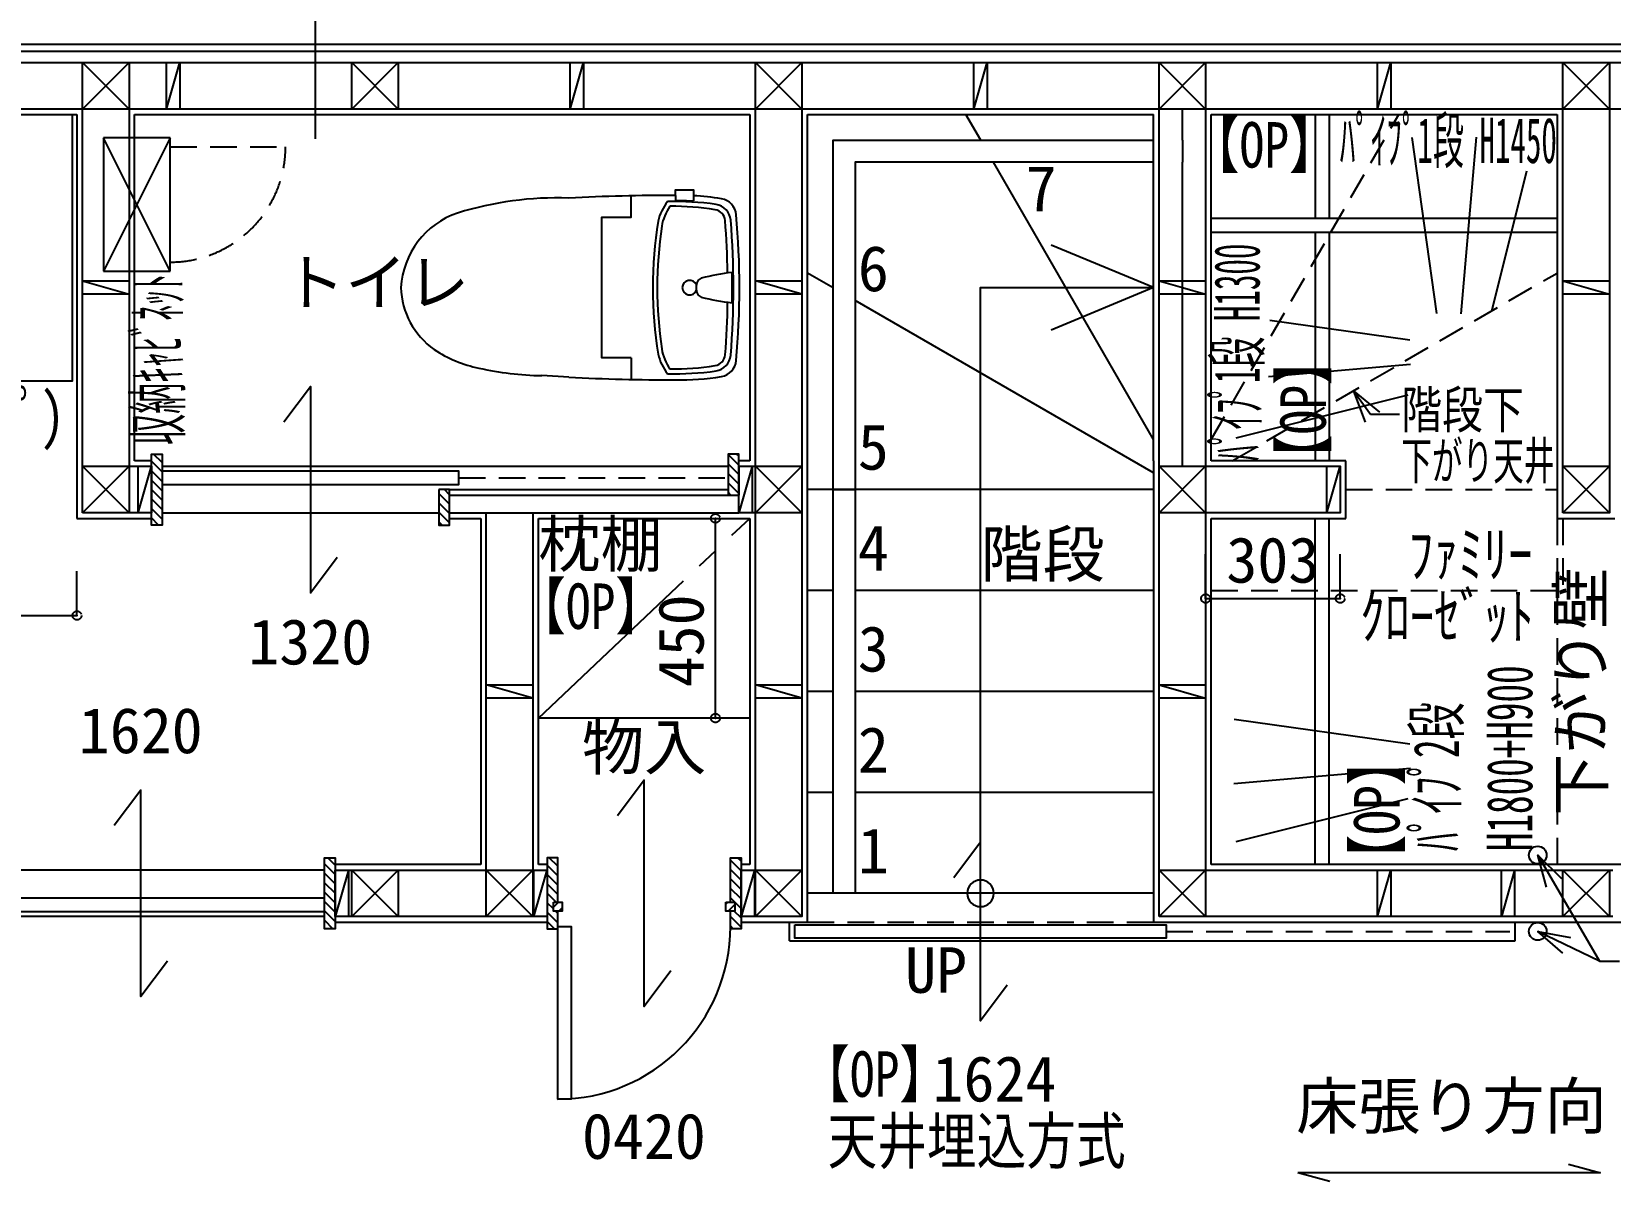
# Model space of a CAD drawing. Units: millimetres at full size, sheet at 1:50. Extents: x -9500 to 10017, y -6925 to 6925.
# Drawn here: x -3084 to 475, y 1026 to 3617 of the extents above; entities that cross this region are included whole.
import ezdxf
from ezdxf.enums import TextEntityAlignment as Align

# ---------------------------------------------------------------- set-up
doc = ezdxf.new("R2010")
doc.units = ezdxf.units.MM
doc.header["$LTSCALE"] = 50
doc.header["$PDMODE"] = 32
doc.header["$PDSIZE"] = 20
doc.linetypes.add('CHAIN2', pattern=[12, 9, -1, 1, -1])
doc.linetypes.add('DASHED1', pattern=[1.8, 1.2, -0.6])
for name, color, linetype in [('0-0_データ 001', 4, 'Continuous'), ('0-9_部屋', 7, 'Continuous'), ('0-A_柱', 5, 'Continuous'), ('0-B_壁', 3, 'Continuous'), ('1-4_建具(木製戸)', 5, 'Continuous'), ('1-7_階段･踊場', 4, 'Continuous'), ('1-D_ハンガーパイプ', 4, 'Continuous'), ('3-C_外壁仕上', 3, 'Continuous'), ('3-D_内壁仕上', 3, 'Continuous'), ('7-A_カタログ部品(衛生設備)', 4, 'Continuous'), ('9-D_ﾚｲﾔ-157', 4, 'Continuous'), ('C-5_ﾚｲﾔ-197', 134, 'DASHED1')]:
    doc.layers.add(name, color=color, linetype=linetype)
doc.styles.add('ＭＳ ゴシック', font='')
doc.styles.get('ＭＳ ゴシック').set_extended_font_data('MS Gothic')

msp = doc.modelspace()

# ---------------------------------------------------------------- linework, layer by layer
at = {"layer": '0-0_データ 001', "color": 5, "linetype": 'DASHED1'}
msp.add_line((-2771.67, 3357.47), (-2511.67, 3357.47), dxfattribs=at)
at = {"layer": '0-0_データ 001', "color": 7}
for p, q in [((311.05, 1761.11), (450.24, 1521.99)), ((450.24, 1521.99), (311.05, 1589.25)), ((450.24, 1521.99), (495.24, 1521.99))]:
    msp.add_line(p, q, dxfattribs=at)
for points in [[(330.72, 1688.73), (311.05, 1761.11), (364.27, 1708.26)], [(367.83, 1540.25), (311.05, 1589.25), (384.72, 1575.21)]]:
    msp.add_lwpolyline(points, dxfattribs=at)
at = {"layer": '0-0_データ 001'}
for centre in [(311.05, 1761.11), (311.05, 1589.25)]:
    msp.add_circle(centre, 20, dxfattribs=at)
at = {"layer": '0-0_データ 001', "color": 5, "linetype": 'DASHED1'}
msp.add_arc((-2771.67, 3357.47), 260, 270, 360, dxfattribs=at)
at = {"layer": '0-A_柱'}
for p, q in [((-2864.17, 3442.5), (-2969.17, 3547.5)), ((-2969.17, 3442.5), (-2864.17, 3547.5)), ((-2257.5, 3442.5), (-2362.5, 3547.5)), ((-2362.5, 3442.5), (-2257.5, 3547.5)), ((-1347.5, 3442.5), (-1452.5, 3547.5)), ((-1452.5, 3442.5), (-1347.5, 3547.5)), ((-437.5, 3442.5), (-542.5, 3547.5)), ((-542.5, 3442.5), (-437.5, 3547.5)), ((472.5, 3442.5), (367.5, 3547.5)), ((367.5, 3442.5), (472.5, 3547.5)), ((-2864.17, 2532.5), (-2969.17, 2637.5)), ((-2969.17, 2532.5), (-2864.17, 2637.5)), ((-2844, 2532.5), (-2814, 2637.5)), ((-1460, 2637.5), (-1490, 2532.5)), ((-1347.5, 2532.5), (-1452.5, 2637.5)), ((-1452.5, 2532.5), (-1347.5, 2637.5)), ((-437.5, 2532.5), (-542.5, 2637.5)), ((-542.5, 2532.5), (-437.5, 2637.5)), ((472.5, 2532.5), (367.5, 2637.5)), ((367.5, 2532.5), (472.5, 2637.5)), ((-2370, 1727.5), (-2400, 1622.5)), ((-2257.5, 1622.5), (-2362.5, 1727.5)), ((-2362.5, 1622.5), (-2257.5, 1727.5)), ((-1954.17, 1622.5), (-2059.17, 1727.5)), ((-2059.17, 1622.5), (-1954.17, 1727.5)), ((-1951.83, 1622.5), (-1921.83, 1727.5)), ((-1454.83, 1727.5), (-1484.83, 1622.5)), ((-1347.5, 1622.5), (-1452.5, 1727.5)), ((-1452.5, 1622.5), (-1347.5, 1727.5)), ((-437.5, 1622.5), (-542.5, 1727.5)), ((-542.5, 1622.5), (-437.5, 1727.5)), ((259, 1727.5), (229, 1622.5)), ((472.5, 1622.5), (367.5, 1727.5)), ((367.5, 1622.5), (472.5, 1727.5))]:
    msp.add_line(p, q, dxfattribs=at)
at = {"layer": '0-A_柱', "color": 3}
for points in [[(-2969.17, 3442.5), (-2969.17, 3547.5), (-2864.17, 3547.5), (-2864.17, 3442.5)], [(-2362.5, 3442.5), (-2362.5, 3547.5), (-2257.5, 3547.5), (-2257.5, 3442.5)], [(-1452.5, 3442.5), (-1452.5, 3547.5), (-1347.5, 3547.5), (-1347.5, 3442.5)], [(-542.5, 3442.5), (-542.5, 3547.5), (-437.5, 3547.5), (-437.5, 3442.5)], [(367.5, 3442.5), (367.5, 3547.5), (472.5, 3547.5), (472.5, 3442.5)], [(-2969.17, 2532.5), (-2969.17, 2637.5), (-2864.17, 2637.5), (-2864.17, 2532.5)], [(-2844, 2532.5), (-2844, 2637.5), (-2814, 2637.5), (-2814, 2532.5)], [(-1460, 2637.5), (-1460, 2532.5), (-1490, 2532.5), (-1490, 2637.5)], [(-1452.5, 2532.5), (-1452.5, 2637.5), (-1347.5, 2637.5), (-1347.5, 2532.5)], [(-542.5, 2532.5), (-542.5, 2637.5), (-437.5, 2637.5), (-437.5, 2532.5)], [(367.5, 2532.5), (367.5, 2637.5), (472.5, 2637.5), (472.5, 2532.5)], [(-2370, 1727.5), (-2370, 1622.5), (-2400, 1622.5), (-2400, 1727.5)], [(-2362.5, 1622.5), (-2362.5, 1727.5), (-2257.5, 1727.5), (-2257.5, 1622.5)], [(-2059.17, 1622.5), (-2059.17, 1727.5), (-1954.17, 1727.5), (-1954.17, 1622.5)], [(-1951.83, 1622.5), (-1951.83, 1727.5), (-1921.83, 1727.5), (-1921.83, 1622.5)], [(-1454.83, 1727.5), (-1454.83, 1622.5), (-1484.83, 1622.5), (-1484.83, 1727.5)], [(-1452.5, 1622.5), (-1452.5, 1727.5), (-1347.5, 1727.5), (-1347.5, 1622.5)], [(-542.5, 1622.5), (-542.5, 1727.5), (-437.5, 1727.5), (-437.5, 1622.5)], [(259, 1727.5), (259, 1622.5), (229, 1622.5), (229, 1727.5)], [(367.5, 1622.5), (367.5, 1727.5), (472.5, 1727.5), (472.5, 1622.5)]]:
    msp.add_lwpolyline(points, close=True, dxfattribs=at)
at = {"layer": '0-B_壁'}
for p, q in [((-3167.5, 3547.5), (-2969.17, 3547.5)), ((-2864.17, 3547.5), (-2362.5, 3547.5)), ((-2257.5, 3547.5), (-1452.5, 3547.5)), ((-1347.5, 3547.5), (-542.5, 3547.5)), ((-437.5, 3547.5), (367.5, 3547.5)), ((472.5, 3547.5), (615, 3547.5)), ((-2969.17, 3442.5), (-3167.5, 3442.5)), ((-2969.17, 2637.5), (-2969.17, 3442.5)), ((-2864.17, 3442.5), (-2864.17, 2637.5)), ((-2362.5, 3442.5), (-2864.17, 3442.5)), ((-1452.5, 3442.5), (-2257.5, 3442.5)), ((-1452.5, 2637.5), (-1452.5, 3442.5)), ((-542.5, 3442.5), (-1347.5, 3442.5)), ((-1347.5, 3442.5), (-1347.5, 2637.5)), ((-542.5, 2637.5), (-542.5, 3442.5)), ((367.5, 3442.5), (-437.5, 3442.5)), ((367.5, 2637.5), (367.5, 3442.5)), ((472.5, 3442.5), (472.5, 2637.5)), ((615, 3442.5), (472.5, 3442.5)), ((-2864.17, 2637.5), (-2844, 2637.5)), ((-2814, 2532.5), (-2814, 2637.5)), ((-1490, 2637.5), (-1490, 2572.5)), ((-1460, 2637.5), (-1452.5, 2637.5)), ((-437.5, 2637.5), (-134.17, 2637.5)), ((-2142, 2572.5), (-1490, 2572.5)), ((-2844, 2532.5), (-2864.17, 2532.5)), ((-2142, 2532.5), (-1490, 2532.5)), ((-2059.17, 1727.5), (-2059.17, 2532.49)), ((-1954.17, 2532.49), (-1954.17, 1727.5)), ((-1452.5, 2532.5), (-1460, 2532.5)), ((-1347.5, 2532.5), (-1347.5, 1727.5)), ((-542.5, 1727.5), (-542.5, 2532.5)), ((-134.17, 2532.5), (-437.5, 2532.5)), ((-437.5, 2532.5), (-437.5, 1727.5)), ((-2400, 1727.5), (-2400, 1622.5)), ((-2370, 1727.5), (-2362.5, 1727.5)), ((-2257.5, 1727.5), (-2059.17, 1727.5)), ((-1954.17, 1727.5), (-1951.83, 1727.5)), ((-1921.83, 1727.5), (-1921.83, 1622.5)), ((-1484.83, 1727.5), (-1484.83, 1622.5)), ((-437.5, 1727.5), (229, 1727.5)), ((259, 1727.5), (367.5, 1727.5)), ((472.5, 1727.5), (480, 1727.5)), ((-2362.5, 1622.5), (-2370, 1622.5)), ((-2059.17, 1622.5), (-2257.5, 1622.5)), ((-1951.83, 1622.5), (-1954.17, 1622.5)), ((-1452.5, 1622.5), (-1454.83, 1622.5)), ((229, 1622.5), (-437.5, 1622.5)), ((367.5, 1622.5), (259, 1622.5)), ((480, 1622.5), (472.5, 1622.5))]:
    msp.add_line(p, q, dxfattribs=at)
at = {"layer": '0-B_壁', "color": 5}
for p, q in [((-2780, 3442.5), (-2750, 3547.5)), ((-1870, 3442.5), (-1840, 3547.5)), ((-960, 3442.5), (-930, 3547.5)), ((-50, 3442.5), (-20, 3547.5)), ((-2969.17, 3055), (-2864.17, 3025)), ((-1347.5, 3025), (-1452.5, 3055)), ((367.5, 3055), (472.5, 3025)), ((-164.17, 2532.5), (-134.17, 2637.5)), ((-1954.17, 2115), (-2059.17, 2145)), ((-1347.5, 2115), (-1452.5, 2145)), ((-542.5, 2145), (-437.5, 2115)), ((-50, 1622.5), (-20, 1727.5))]:
    msp.add_line(p, q, dxfattribs=at)
at = {"layer": '0-B_壁', "color": 4, "linetype": 'DASHED1'}
msp.add_line((355, 2520), (355, 1740), dxfattribs=at)
at = {"layer": '0-B_壁'}
for points in [[(-2780, 3442.5), (-2780, 3547.5), (-2750, 3547.5), (-2750, 3442.5)], [(-1870, 3442.5), (-1870, 3547.5), (-1840, 3547.5), (-1840, 3442.5)], [(-960, 3442.5), (-960, 3547.5), (-930, 3547.5), (-930, 3442.5)], [(-50, 3442.5), (-50, 3547.5), (-20, 3547.5), (-20, 3442.5)], [(-2969.17, 3055), (-2864.17, 3055), (-2864.17, 3025), (-2969.17, 3025)], [(-1347.5, 3025), (-1452.5, 3025), (-1452.5, 3055), (-1347.5, 3055)], [(367.5, 3055), (472.5, 3055), (472.5, 3025), (367.5, 3025)], [(-164.17, 2532.5), (-164.17, 2637.5), (-134.17, 2637.5), (-134.17, 2532.5)], [(-1954.17, 2115), (-2059.17, 2115), (-2059.17, 2145), (-1954.17, 2145)], [(-1347.5, 2115), (-1452.5, 2115), (-1452.5, 2145), (-1347.5, 2145)], [(-542.5, 2145), (-437.5, 2145), (-437.5, 2115), (-542.5, 2115)], [(-50, 1622.5), (-50, 1727.5), (-20, 1727.5), (-20, 1622.5)]]:
    msp.add_lwpolyline(points, close=True, dxfattribs=at)
for points in [[(-542.5, 3055), (-490, 3055), (-437.5, 3055)], [(-437.5, 3025), (-490, 3025), (-542.5, 3025), (-542.5, 3055)], [(-1454.83, 1727.5), (-1452.5, 1727.5), (-1452.5, 2532.5)]]:
    msp.add_lwpolyline(points, dxfattribs=at)
at = {"layer": '0-B_壁', "color": 5}
msp.add_lwpolyline([(-542.5, 3055), (-490, 3040), (-437.5, 3025)], dxfattribs=at)
at = {"layer": '1-4_建具(木製戸)'}
for p, q in [((-2790, 2624.64), (-2814, 2648.64)), ((-2790, 2645.85), (-2809.15, 2665)), ((-1490, 2639.86), (-1514, 2663.86)), ((-1490, 2618.65), (-1514, 2642.65)), ((-1490, 2661.07), (-1493.93, 2665)), ((-2790, 2603.43), (-2814, 2627.43)), ((-2790, 2582.21), (-2814, 2606.21)), ((-1490, 2597.43), (-1514, 2621.43)), ((-1490, 2576.22), (-1514, 2600.22)), ((-2790, 2561), (-2814, 2585)), ((-2790, 2539.79), (-2814, 2563.79)), ((-2142, 2552.18), (-2166, 2576.18)), ((-2142, 2573.4), (-2153.6, 2585)), ((-1507.49, 2572.5), (-1514, 2579.01)), ((-2790, 2518.57), (-2814, 2542.57)), ((-2142, 2530.97), (-2166, 2554.97)), ((-2142, 2509.76), (-2166, 2533.76)), ((-2797.64, 2505), (-2814, 2521.36)), ((-2158.46, 2505), (-2166, 2512.54)), ((-2416.36, 1755), (-2400, 1738.64)), ((-1897.83, 1735.85), (-1916.98, 1755)), ((-1484.83, 1725.9), (-1508.83, 1749.9)), ((-1484.83, 1747.12), (-1492.72, 1755)), ((-2424, 1741.43), (-2400, 1717.43)), ((-2424, 1720.21), (-2400, 1696.21)), ((-1897.83, 1714.64), (-1921.83, 1738.64)), ((-1897.83, 1693.43), (-1921.83, 1717.43)), ((-1484.83, 1704.69), (-1508.83, 1728.69)), ((-2424, 1699), (-2400, 1675)), ((-2424, 1677.79), (-2400, 1653.79)), ((-1897.83, 1672.21), (-1921.83, 1696.21)), ((-1901.83, 1655), (-1921.83, 1675)), ((-1484.83, 1683.48), (-1508.83, 1707.48)), ((-1484.83, 1662.26), (-1508.83, 1686.26)), ((-2424, 1656.57), (-2400, 1632.57)), ((-1907.83, 1639.79), (-1921.83, 1653.79)), ((-1896.62, 1655), (-1907.83, 1643.79)), ((-1887.83, 1642.57), (-1895.41, 1635)), ((-1514.78, 1655), (-1518.83, 1650.95)), ((-1498.83, 1649.74), (-1513.57, 1635)), ((-1484.83, 1641.05), (-1508.83, 1665.05)), ((-2424, 1635.36), (-2400, 1611.36)), ((-2424, 1614.15), (-2404.85, 1595)), ((-1897.83, 1608.57), (-1921.83, 1632.57)), ((-1905.47, 1595), (-1921.83, 1611.36)), ((-1897.83, 1629.79), (-1903.05, 1635)), ((-1484.83, 1598.62), (-1508.83, 1622.62)), ((-1484.83, 1619.84), (-1500, 1635)), ((-1502.42, 1595), (-1508.83, 1601.41))]:
    msp.add_line(p, q, dxfattribs=at)
at = {"layer": '1-4_建具(木製戸)', "color": 7}
for p, q in [((-2790, 2637.5), (-1514, 2637.5)), ((-2790, 2532.5), (-2166, 2532.5)), ((-2424, 1727.5), (-3206.17, 1727.5)), ((-2424, 1622.5), (-4020, 1622.5)), ((-1375.5, 1567.99), (-1375.5, 1609.99)), ((260.5, 1567.99), (260.5, 1609.99)), ((-1375.5, 1567.99), (260.5, 1567.99))]:
    msp.add_line(p, q, dxfattribs=at)
at = {"layer": '1-4_建具(木製戸)', "color": 7, "linetype": 'DASHED1'}
for p, q in [((-2121, 2611.25), (-1514, 2611.25)), ((-526.5, 1588.99), (248.5, 1588.99))]:
    msp.add_line(p, q, dxfattribs=at)
at = {"layer": '1-4_建具(木製戸)', "color": 3}
for p, q in [((-1897.83, 1600), (-1897.83, 1635)), ((-1508.83, 1600), (-1508.83, 1635))]:
    msp.add_line(p, q, dxfattribs=at)
at = {"layer": '1-4_建具(木製戸)', "color": 7}
for points in [[(-2515.5, 2737.5), (-2455.5, 2817.5), (-2455.5, 2352.5), (-2395.5, 2432.5)], [(-1643.33, 1500), (-1703.33, 1420), (-1703.33, 1930), (-1763.33, 1850)], [(-2777.59, 1522.5), (-2837.59, 1442.5), (-2837.59, 1907.5), (-2897.59, 1827.5)], [(-885, 1467.99), (-945, 1387.99), (-945, 1789.99), (-1005, 1709.99)]]:
    msp.add_lwpolyline(points, dxfattribs=at)
at = {"layer": '1-4_建具(木製戸)', "color": 3}
for points in [[(-2790, 2637.5), (-2790, 2532.5), (-2790, 2505), (-2814, 2505), (-2814, 2637.5), (-2814, 2665), (-2790, 2665)], [(-1514, 2637.5), (-1514, 2572.5), (-1490, 2572.5), (-1490, 2637.5), (-1490, 2665), (-1514, 2665)], [(-2166, 2585), (-2166, 2505), (-2142, 2505), (-2142, 2585)], [(-2424, 1622.5), (-2424, 1727.5), (-2424, 1755), (-2400, 1755), (-2400, 1622.5), (-2400, 1595), (-2424, 1595)], [(-1907.83, 1655), (-1887.83, 1655), (-1887.83, 1635), (-1907.83, 1635)], [(-1518.83, 1655), (-1498.83, 1655), (-1498.83, 1635), (-1518.83, 1635)]]:
    msp.add_lwpolyline(points, close=True, dxfattribs=at)
at = {"layer": '1-4_建具(木製戸)', "color": 7}
for points in [[(-2790, 2596.25), (-2121, 2596.25), (-2121, 2626.25), (-2790, 2626.25)], [(-2424, 1663.75), (-3251.17, 1663.75), (-3251.17, 1633.75), (-2424, 1633.75)], [(-1363.5, 1603.99), (-526.5, 1603.99), (-526.5, 1573.99), (-1363.5, 1573.99)], [(-1897.83, 1600), (-1867.83, 1600), (-1867.83, 1211), (-1897.83, 1211)]]:
    msp.add_lwpolyline(points, close=True, dxfattribs=at)
at = {"layer": '1-4_建具(木製戸)', "color": 3}
for points in [[(-1897.83, 1655), (-1897.83, 1750), (-1897.83, 1755), (-1921.83, 1755), (-1921.83, 1600), (-1921.83, 1595), (-1897.83, 1595), (-1897.83, 1600)], [(-1508.83, 1655), (-1508.83, 1750), (-1508.83, 1755), (-1484.83, 1755), (-1484.83, 1600), (-1484.83, 1595), (-1508.83, 1595), (-1508.83, 1600)]]:
    msp.add_lwpolyline(points, dxfattribs=at)
at = {"layer": '1-4_建具(木製戸)', "color": 4}
msp.add_arc((-1897.83, 1600), 389, 270, 0, dxfattribs=at)
at = {"layer": '1-7_階段･踊場'}
for p, q in [((-944.66, 3372.5), (-977.86, 3430)), ((-490, 3372.5), (-490, 3430)), ((-490, 3372.5), (-490, 3322.5)), ((-555, 2697.58), (-915.8, 3322.5)), ((-490, 2650), (-490, 3322.5)), ((-1277.5, 3039.66), (-1335, 3072.86)), ((-555, 3040), (-785.97, 2944.33)), ((-555, 2622.53), (-1227.5, 3010.8)), ((-1277.5, 2585), (-1335, 2585)), ((-555, 2585), (-1227.5, 2585)), ((-945, 1675), (-945, 2585)), ((-1277.5, 2357.5), (-1335, 2357.5)), ((-555, 2357.5), (-1227.5, 2357.5)), ((-1277.5, 2130), (-1335, 2130)), ((-555, 2130), (-1227.5, 2130)), ((-1277.5, 1902.5), (-1335, 1902.5)), ((-555, 1902.5), (-1227.5, 1902.5)), ((-1277.5, 1675), (-1335, 1675)), ((-555, 1675), (-1227.5, 1675))]:
    msp.add_line(p, q, dxfattribs=at)
at = {"layer": '1-7_階段･踊場', "color": 5, "linetype": 'DASHED1'}
for p, q in [((-425, 2697.58), (-2.14, 3430)), ((-377.42, 2650), (355, 3072.86)), ((-121.67, 2585), (355, 2585)), ((367.5, 2520), (367.5, 2357.5))]:
    msp.add_line(p, q, dxfattribs=at)
at = {"layer": '1-7_階段･踊場'}
for points in [[(-1227.5, 2585), (-1277.5, 2585), (-1277.5, 3372.5), (-555, 3372.5)], [(-555, 3322.5), (-1227.5, 3322.5), (-1227.5, 2585)], [(-945, 2585), (-945, 3040), (-555, 3040), (-785.97, 3135.67)]]:
    msp.add_lwpolyline(points, dxfattribs=at)
msp.add_lwpolyline([(-1227.5, 1675), (-1277.5, 1675), (-1277.5, 2585), (-1227.5, 2585)], close=True, dxfattribs=at)
at = {"layer": '1-7_階段･踊場', "color": 5, "linetype": 'DASHED1'}
msp.add_lwpolyline([(-425, 2357.5), (297.5, 2357.5), (367.5, 2357.5)], dxfattribs=at)
at = {"layer": '1-7_階段･踊場'}
for start, end in [(0, 180), (180, 0)]:
    msp.add_arc((-945, 1675), 30, start, end, dxfattribs=at)
at = {"layer": '1-D_ハンガーパイプ'}
for p, q in [((-191, 3430), (-191, 3196)), ((-159, 3430), (-159, 3196)), ((27.17, 3378.05), (82.83, 2981.95)), ((172.43, 3379.24), (137.57, 2980.76)), ((285.52, 3302.41), (206.62, 2985.94)), ((355, 3196), (-425, 3196)), ((355, 3164), (-425, 3164)), ((-191, 3164), (-191, 2650)), ((-159, 3164), (-159, 2650)), ((-292.75, 2966.55), (23.05, 2922.17)), ((-295.62, 2839.45), (24.24, 2867.43)), ((-369.06, 2701.62), (19.06, 2798.38)), ((-191, 1740), (-191, 2520)), ((-159, 1740), (-159, 2520)), ((-373.05, 2067.83), (23.05, 2012.17)), ((-374.24, 1922.57), (24.24, 1957.43)), ((-369.06, 1791.62), (19.06, 1888.38))]:
    msp.add_line(p, q, dxfattribs=at)
at = {"layer": '3-C_外壁仕上'}
msp.add_line((645, 3588), (-3310, 3588), dxfattribs=at)
at = {"layer": '3-C_外壁仕上', "color": 7}
msp.add_line((645, 3572), (-3310, 3572), dxfattribs=at)
at = {"layer": '3-D_内壁仕上'}
for p, q in [((-3320, 3430), (-2981.67, 3430)), ((-2981.67, 3430), (-2981.67, 2520)), ((-2851.67, 3430), (-1465, 3430)), ((-2851.67, 2650), (-2851.67, 3430)), ((-1465, 3430), (-1465, 2650)), ((-1335, 3430), (-555, 3430)), ((-1335, 1610), (-1335, 3430)), ((-555, 2650), (-555, 3430)), ((-490, 3430), (-490, 3442.5)), ((-437.5, 3442.5), (-437.5, 2637.5)), ((-425, 2650), (-425, 3430)), ((-425, 3430), (355, 3430)), ((355, 3430), (355, 2520)), ((-2814, 2650), (-2851.67, 2650)), ((-1465, 2650), (-1490, 2650)), ((-490, 2637.5), (-490, 2650)), ((-121.67, 2650), (-425, 2650)), ((-134.17, 2637.5), (-134.17, 2532.5)), ((-121.67, 2520), (-121.67, 2650)), ((-2142, 2585), (-1514, 2585)), ((-2981.67, 2520), (-2814, 2520)), ((-2142, 2520), (-2071.67, 2520)), ((-2071.67, 2520), (-2071.67, 1740)), ((-1941.67, 2520), (-1465, 2520)), ((-1941.67, 1740), (-1941.67, 2520)), ((-1465, 2520), (-1465, 1740)), ((-425, 2520), (-121.67, 2520)), ((-425, 1740), (-425, 2520)), ((355, 2520), (420, 2520)), ((420, 2520), (485, 2520)), ((-2071.67, 1740), (-2400, 1740)), ((-1921.83, 1740), (-1941.67, 1740)), ((-1465, 1740), (-1484.83, 1740)), ((420, 1740), (-425, 1740)), ((510, 1740), (420, 1740)), ((-2400, 1610), (-1921.83, 1610)), ((-1484.83, 1610), (-1335, 1610)), ((-1375.5, 1610), (-1371.5, 1610))]:
    msp.add_line(p, q, dxfattribs=at)
at = {"layer": '3-D_内壁仕上', "color": 7}
msp.add_line((-2142, 2572.5), (-1490, 2572.5), dxfattribs=at)
at = {"layer": '3-D_内壁仕上'}
msp.add_lwpolyline([(-555, 2650), (-555, 1610), (260.5, 1610), (510, 1610)], dxfattribs=at)
at = {"layer": '7-A_カタログ部品(衛生設備)'}
for p, q in [((-1632.8, 3248), (-1632.8, 3236.81)), ((-1592.13, 3247.08), (-1592.13, 3235.95)), ((-1732.31, 2881.5), (-1732.31, 2833.15)), ((-1873.33, 2837.97), (-1934.22, 2841.68))]:
    msp.add_line(p, q, dxfattribs=at)
for points in [[(-4191.67, 3430), (-4191.67, 2830), (-2991.67, 2830), (-2991.67, 3430)], [(-1732.31, 2881.5), (-1798.93, 2881.5), (-1798.93, 3198.5), (-1732.31, 3198.5), (-1732.31, 3246.87)], [(-1632.8, 3248), (-1632.53, 3260.2), (-1592.13, 3260.2), (-1592.13, 3247.08)]]:
    msp.add_lwpolyline(points, dxfattribs=at)
for centre, radius, start, end in [((-1897.03, 2474.25), 768.15, 88.23187, 107.15579), ((-1622.69, -2006.87), 5254.88, 90.11019, 92.73385), ((-1619.72, 2700.9), 546.88, 80.44731, 87.1083), ((-1535.53, 3200.76), 39.98, 5.13693, 80.5441), ((-2063.45, 3029.94), 188.15, 108.64892, 176.93624), ((-1568.09, 3167.12), 105.97, 140.89393, 167.66005), ((-1554.7, 3159.87), 110.33, 144.90809, 170.43215), ((-1635.86, 2548.26), 685.86, 82.06462, 91.20825), ((-1638.09, 2636.44), 586.9, 80.671, 90.67238), ((-1595.35, 4048.57), 812.63, 267.35863, 270.22687), ((-1547.32, 3189.16), 26.78, 4.65343, 80.61224), ((-1546.81, 3189.16), 38.79, 4.75105, 81.64395), ((-3321.62, 3040), 1833.29, 354.85714, 5.14286), ((-767.68, 3039.71), 916.32, 170.5607, 189.42098), ((-736.82, 3040), 936.92, 171.51707, 188.48293), ((-3702.11, 3029.8), 2187.46, 1.1295, 4.23475), ((-3361.37, 3040), 1859.48, 355.29959, 4.70041), ((-1571, 3048.48), 13.2, 104.65475, 154.67901), ((-1442.85, 2549.81), 528.07, 96.77914, 104.41865), ((-2371.56, 3040), 867.05, 357.7401, 2.2599), ((-2073.67, 3045.43), 177.74, 181.74972, 234.63656), ((-1600.88, 3040.05), 16.45, 21.3375, 180.15901), ((-1600.88, 3039.96), 16.45, 179.84449, 338.66247), ((-1553.14, 3040.01), 32.97, 154.64763, 180.01574), ((-1553.13, 3039.99), 32.98, 179.98817, 205.34846), ((-1571, 3031.52), 13.2, 205.31897, 255.34728), ((-1436.96, 3561.65), 560.01, 255.79954, 263.00267), ((-2955.97, 3015.26), 1440.91, 354.96006, 359.67622), ((-2017.01, 3142.89), 290.2, 236.64974, 258.33746), ((-1566.81, 2913.64), 107.44, 192.74459, 218.99165), ((-1561.38, 2917.38), 103.29, 188.68292, 215.97684), ((-1547.32, 2890.85), 26.79, 279.40111, 355.33321), ((-1546.8, 2890.83), 38.79, 278.35018, 355.25482), ((-1916.34, 3587.3), 745.84, 257.66545, 268.62684), ((-1633.59, 3493.09), 647.26, 268.51852, 278.20862), ((-1638.09, 3443.56), 586.9, 269.32762, 279.329), ((-1535.53, 2879.25), 39.98, 279.45701, 354.86196), ((-1622.87, 8079.97), 5247.98, 267.26443, 269.89153), ((-1624.34, 3413.86), 581.92, 269.16667, 279.43289)]:
    msp.add_arc(centre, radius, start, end, dxfattribs=at)
at = {"layer": '9-D_ﾚｲﾔ-157', "linetype": 'CHAIN2'}
for p, q in [((-2771.67, 3377.47), (-2921.67, 3077.47)), ((-2771.67, 3077.47), (-2921.67, 3377.47))]:
    msp.add_line(p, q, dxfattribs=at)
msp.add_lwpolyline([(-2771.67, 3377.47), (-2921.67, 3377.47), (-2921.67, 3077.47), (-2771.67, 3077.47)], close=True, dxfattribs=at)
at = {"layer": 'C-5_ﾚｲﾔ-197', "color": 4, "linetype": 'Continuous'}
for p, q in [((-2444.36, 3375.58), (-2444.36, 4129.61)), ((-1542.51, 2070), (-1542.51, 2520)), ((-437.5, 2339.37), (-437.5, 2439.37)), ((-134.17, 2339.37), (-134.17, 2439.37)), ((-2981.67, 2301.14), (-2981.67, 2401.14)), ((-437.5, 2339.37), (-134.17, 2339.37)), ((-4191.67, 2301.14), (-2981.67, 2301.14)), ((-1465, 2070), (-1941.67, 2070)), ((452.68, 1045.17), (-229.82, 1045.17)), ((-157.37, 1025.76), (-229.82, 1045.17)), ((380.24, 1064.58), (452.68, 1045.17))]:
    msp.add_line(p, q, dxfattribs=at)
at = {"layer": 'C-5_ﾚｲﾔ-197', "color": 7, "linetype": 'Continuous'}
for p, q in [((-103.82, 2806.85), (-66.31, 2754.65)), ((-66.31, 2754.65), (-0.24, 2755.06))]:
    msp.add_line(p, q, dxfattribs=at)
at = {"layer": 'C-5_ﾚｲﾔ-197', "color": 4, "linetype": 'CHAIN2'}
msp.add_line((-1941.67, 2070), (-1465, 2520), dxfattribs=at)
at = {"layer": 'C-5_ﾚｲﾔ-197', "color": 4}
msp.add_line((-1335, 1610), (-555, 1610), dxfattribs=at)
at = {"layer": 'C-5_ﾚｲﾔ-197', "color": 7, "linetype": 'Continuous'}
msp.add_lwpolyline([(-77.31, 2736.69), (-103.82, 2806.85), (-45.78, 2759.35)], dxfattribs=at)
at = {"layer": 'C-5_ﾚｲﾔ-197', "color": 4}
for p in [(-1542.51, 2520), (-437.5, 2339.37), (-134.17, 2339.37), (-2981.67, 2301.14), (-1542.51, 2070)]:
    msp.add_point(p, dxfattribs=at)

# ---------------------------------------------------------------- texts
at = {"layer": '0-0_データ 001', "color": 2, "style": 'ＭＳ ゴシック', "width": 0.8}
for p in [(-473.16, 3279.73), (-1991.67, 2240), (-1351.48, 1185.61)]:
    msp.add_text('【OP】', height=102.6, dxfattribs=at).set_placement(p, align=Align.BOTTOM_LEFT)
for p in [(-135.83, 2597.07), (30.33, 1695.03)]:
    msp.add_text('【OP】', height=102.6, rotation=90, dxfattribs=at).set_placement(p, align=Align.BOTTOM_LEFT)
at = {"layer": '0-0_データ 001', "style": 'ＭＳ ゴシック', "width": 0.8}
msp.add_text('洗面化粧台(ｶｳﾝﾀｰﾀｲﾌﾟ)', height=102.6, dxfattribs=at).set_placement((-4184.06, 2670), align=Align.BOTTOM_LEFT)
at = {"layer": '0-0_データ 001', "style": 'ＭＳ ゴシック'}
msp.add_text('下がり壁', height=102.6, rotation=90, dxfattribs=at).set_placement((490, 1850), align=Align.BOTTOM_LEFT)
at = {"layer": '0-9_部屋', "style": 'ＭＳ ゴシック'}
for s, p in [('トイレ', (-2517.38, 2970)), ('階段', (-945, 2357.5)), ('物入', (-1843.33, 1923.09))]:
    msp.add_text(s, height=102.6, dxfattribs=at).set_placement(p, align=Align.BOTTOM_LEFT)
at = {"layer": '0-9_部屋', "style": 'ＭＳ ゴシック', "width": 0.8}
for s, p in [('ﾌｧﾐﾘｰ', (19.69, 2357.5)), ('ｸﾛｰｾﾞｯﾄ', (-89.69, 2217.5))]:
    msp.add_text(s, height=102.6, dxfattribs=at).set_placement(p, align=Align.BOTTOM_LEFT)
at = {"layer": '1-7_階段･踊場', "color": 7, "style": 'ＭＳ ゴシック'}
for s, p in [('7', (-843.12, 3181.5)), ('6', (-1221.5, 3001.12)), ('5', (-1221.5, 2599)), ('4', (-1221.5, 2371.5)), ('3', (-1221.5, 2144)), ('2', (-1221.5, 1916.5)), ('1', (-1221.5, 1689)), ('UP', (-1115, 1420))]:
    msp.add_text(s, height=102.6, dxfattribs=at).set_placement(p, align=Align.BOTTOM_LEFT)
at = {"layer": '9-D_ﾚｲﾔ-157', "style": 'ＭＳ ゴシック', "width": 0.5}
msp.add_text('収納ｷｬﾋﾞﾈｯﾄ', height=102.6, rotation=90, dxfattribs=at).set_placement((-2718, 2685.53), align=Align.BOTTOM_LEFT)
at = {"layer": '9-D_ﾚｲﾔ-157', "style": 'ＭＳ ゴシック'}
msp.add_text('1624', height=102.6, dxfattribs=at).set_placement((-1053.24, 1175.05), align=Align.BOTTOM_LEFT)
at = {"layer": '9-D_ﾚｲﾔ-157', "style": 'ＭＳ ゴシック', "width": 0.8}
msp.add_text('天井埋込方式', height=102.6, dxfattribs=at).set_placement((-1289.62, 1035.05), align=Align.BOTTOM_LEFT)
at = {"layer": 'C-5_ﾚｲﾔ-197', "color": 5, "style": 'ＭＳ ゴシック', "width": 0.5}
msp.add_text('ﾊﾟｲﾌﾟ1段 H1450', height=102.6, dxfattribs=at).set_placement((-135, 3290), align=Align.BOTTOM_LEFT)
at = {"layer": 'C-5_ﾚｲﾔ-197', "color": 5, "style": 'ＭＳ ゴシック'}
for s, width, p in [('ﾊﾟｲﾌﾟ1段 H1300', 0.5, (-285, 2650)), ('H1800+H900', 0.6, (329.54, 1770)), ('ﾊﾟｲﾌﾟ2段', 0.6, (164.54, 1770))]:
    msp.add_text(s, height=102.6, rotation=90, dxfattribs=dict(at, width=width)).set_placement(p, align=Align.BOTTOM_LEFT)
at = {"layer": 'C-5_ﾚｲﾔ-197', "color": 7, "style": 'ＭＳ ゴシック'}
for s, width, p in [('階段下', 0.8, (3.49, 2697.58)), ('下がり天井', 0.6, (3.49, 2582.58))]:
    msp.add_text(s, height=84.31, dxfattribs=dict(at, width=width)).set_placement(p, align=Align.BOTTOM_LEFT)
at = {"layer": 'C-5_ﾚｲﾔ-197', "color": 4, "style": 'ＭＳ ゴシック'}
for s, p in [('枕棚', (-1941.67, 2380)), ('1320', (-2595.5, 2160)), ('1620', (-2977.59, 1960)), ('床張り方向', (-233.33, 1113.51)), ('0420', (-1843.33, 1045.83))]:
    msp.add_text(s, height=102.6, dxfattribs=at).set_placement(p, align=Align.BOTTOM_LEFT)
at = {"layer": 'C-5_ﾚｲﾔ-197', "color": 7, "style": 'ＭＳ ゴシック'}
msp.add_text('303', height=102.6, dxfattribs=at).set_placement((-390.83, 2344.37), align=Align.BOTTOM_LEFT)
msp.add_text('450', height=102.6, rotation=90, dxfattribs=at).set_placement((-1538.33, 2139.3), align=Align.BOTTOM_LEFT)

doc.saveas('drawing.dxf')
